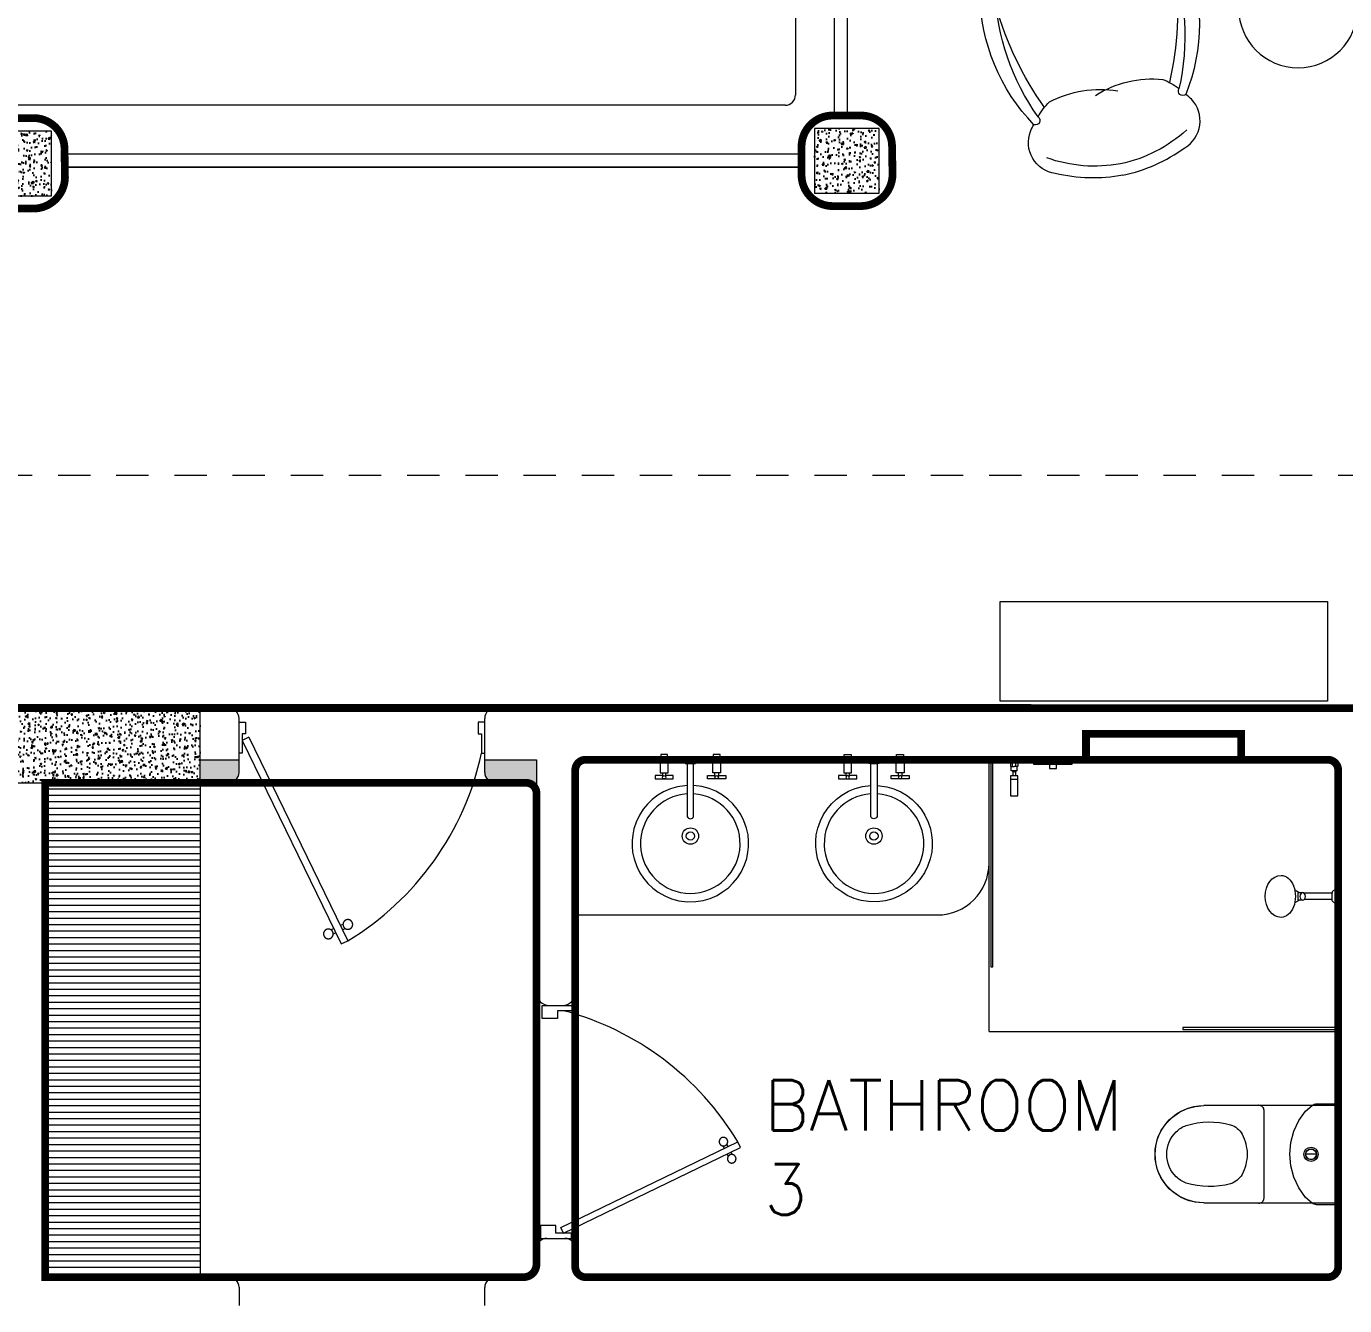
# Model space of a CAD drawing. Header units: metres. Extents: x 14 to 11050, y -346 to 476.
# Drawn here: x 216.64 to 221.74, y -214.36 to -209.42 of the extents above; entities that cross this region are included whole.
import ezdxf

# ---------------------------------------------------------------- set-up
doc = ezdxf.new("R2010")
doc.units = ezdxf.units.M
for name, pattern in [('0', [0]), ('CONTINU', [0]), ('HIDDEN2', [0.1875, 0.125, -0.0625])]:
    doc.linetypes.add(name, pattern=pattern)
doc.layers.get('0').update_dxf_attribs({"color": 250, "linetype": '0', "lineweight": 20})
for name, color, linetype, lineweight in [('A-DOOR', 35, 'Continuous', 5), ('A-WALL', 250, 'Continuous', 20), ('baños', 140, 'Continuous', 0), ('closets', 253, 'Continuous', 0), ('Columnas', 7, 'Continuous', 18), ('MOBILIARIOS', 252, 'Continuous', 0), ('muros bajitos', 252, 'Continuous', 5), ('piso', 253, 'Continuous', 0), ('SE-3', 253, 'Continuous', 5), ('textos', 7, 'Continuous', 0)]:
    doc.layers.add(name, color=color, linetype=linetype, lineweight=lineweight)
doc.layers.add('HATCH', color=8, linetype='Continuous')
doc.layers.add('RELLENO SECCION', color=8, linetype='Continuous', lineweight=0, transparency=0.4)
doc.layers.add('REVESTIMIENTO EXTERIOR', color=7, linetype='Continuous', lineweight=5, true_color=0xffdebd)
doc.layers.add('Techos 1', color=7, linetype='HIDDEN2', lineweight=9, true_color=0x42391a)
doc.styles.get("Standard").update_dxf_attribs({"font": 'arial.ttf', "height": 0.1875})
pattern_1 = [(50, (114.33107, 55.238796), (0.058299094, -0.005100507), [0.006096, -0.067056]), (355, (114.33107, 55.238796), (-0.011277895, 0.06113819), [0.0048768, -0.053644987]), (100.451445, (114.33593, 55.23837), (0.0470212, 0.05603768), [0.005180803, -0.056988878]), (46.1842, (114.33107, 55.25505), (0.086745293, -0.013453545), [0.009144, -0.100584]), (96.63556, (114.3383, 55.25393), (0.07596932, 0.07917636), [0.00777121, -0.085483395]), (351.18415, (114.33107, 55.25505), (0.07596932, 0.07917636), [0.00731519, -0.080467114]), (21, (114.3392, 55.25099), (0.048516605, -0.032724863), [0.006096, -0.067056]), (326, (114.3392, 55.25099), (0.01977665, 0.05894015), [0.0048768, -0.0536448]), (71.451445, (114.34324, 55.24826), (0.068293254, 0.026215286), [0.005180803, -0.05698878]), (37.5, (114.331071, 55.238796), (0.000988353, 0.0270576124), [0, -0.05299456, 0, -0.0544576, 0, -0.053848]), (7.5, (114.33107, 55.238796), (0.021382292, 0.032057784), [0, -0.03104896, 0, -0.05177536, 0, -0.0205232]), (327.5, (114.312946, 55.238796), (0.0433889905, -0.001833198), [0, -0.02032, 0, -0.0633984, 0, -0.0841248]), (317.5, (114.304818, 55.238796), (0.047401338, 0.008136477), [0, -0.026416, 0, -0.04210304, 0, -0.0597408])]

# ---------------------------------------------------------------- blocks, each defined once
blk = doc.blocks.new('P90')
at = {"layer": 'A-DOOR'}
for p, q in [((-0.0476, -0.8576), (0.6364, -0.5264)), ((-0.0368, -0.88), (0.6473, -0.5489)), ((0.5843, -0.5517), (0.58, -0.5427)), ((0.5992, -0.5445), (0.5949, -0.5355)), ((0.6473, -0.5489), (0.6364, -0.5264)), ((0.5952, -0.5741), (0.5995, -0.5831)), ((0.6101, -0.5669), (0.6144, -0.5759)), ((-0.0368, -0.88), (-0.0476, -0.8576))]:
    blk.add_line(p, q, dxfattribs=at)
for points in [[(-0.06, -0.02), (-0.06, -0.05), (-0.12, -0.05), (-0.12, 0), (0, 0), (0, -0.02)], [(-0.0668, -0.88), (-0.0668, -0.85), (-0.1268, -0.85), (-0.1268, -0.9), (-0.0068, -0.9), (-0.0068, -0.88)]]:
    blk.add_lwpolyline(points, close=True, dxfattribs=at)
blk.add_arc((-0.3259, -1.105), 1.1228, 31.0139, 75.0797, dxfattribs=at)
for points in [[(0.5812, -0.5096), (0.5857, -0.5096), (0.5933, -0.5141), (0.5977, -0.5218), (0.5977, -0.5306), (0.5933, -0.5383), (0.5856, -0.5427), (0.5767, -0.5427), (0.5691, -0.5383), (0.5647, -0.5306), (0.5647, -0.5217), (0.5691, -0.514), (0.5768, -0.5096), (0.5812, -0.5096)], [(0.6133, -0.5758), (0.6177, -0.5758), (0.6254, -0.5803), (0.6298, -0.5879), (0.6298, -0.5968), (0.6253, -0.6045), (0.6176, -0.6089), (0.6088, -0.6089), (0.6011, -0.6044), (0.5967, -0.5967), (0.5967, -0.5879), (0.6011, -0.5802), (0.6088, -0.5758), (0.6133, -0.5758)]]:
    blk.add_open_spline(points, degree=2, dxfattribs=at)
blk = doc.blocks.new('puerta 1.00')
at = {"layer": 'A-DOOR'}
for p, q in [((-0.15, -0.0125), (-0.9369, -0.3949)), ((-0.1376, -0.038), (-0.9245, -0.4204)), ((-0.1376, -0.038), (-0.15, -0.0125)), ((-0.8777, -0.3661), (-0.8826, -0.3559)), ((-0.9369, -0.3949), (-0.9245, -0.4204)), ((-0.8946, -0.3743), (-0.8996, -0.3641)), ((-0.8822, -0.3998), (-0.8772, -0.4101)), ((-0.8653, -0.3916), (-0.8603, -0.4018))]:
    blk.add_line(p, q, dxfattribs=at)
for points in [[(-0.08, 0), (-0.08, -0.025), (-0.125, -0.025), (-0.125, -0.0125), (-0.2, -0.0125), (-0.2, 0), (-0.08, 0)], [(-0.08, -0.95), (-0.08, -0.925), (-0.125, -0.925), (-0.125, -0.9375), (-0.2, -0.9375), (-0.2, -0.95), (-0.08, -0.95)]]:
    blk.add_lwpolyline(points, dxfattribs=at)
blk.add_arc((0.0366, 0.1602), 1.1229, 211.1336, 257.8343, dxfattribs=at)
for points in [[(-0.8982, -0.3642), (-0.9033, -0.3642), (-0.912, -0.3591), (-0.917, -0.3504), (-0.917, -0.3403), (-0.912, -0.3316), (-0.9033, -0.3265), (-0.8932, -0.3265), (-0.8844, -0.3316), (-0.8794, -0.3403), (-0.8794, -0.3504), (-0.8844, -0.3591), (-0.8932, -0.3642), (-0.8982, -0.3642)], [(-0.8617, -0.4394), (-0.8667, -0.4394), (-0.8754, -0.4344), (-0.8805, -0.4256), (-0.8805, -0.4156), (-0.8754, -0.4068), (-0.8667, -0.4018), (-0.8566, -0.4018), (-0.8479, -0.4068), (-0.8428, -0.4156), (-0.8428, -0.4257), (-0.8479, -0.4344), (-0.8566, -0.4394), (-0.8617, -0.4394)]]:
    blk.add_open_spline(points, degree=2, dxfattribs=at)
blk = doc.blocks.new('Caroma_ToiletSuites')
at = {"layer": 'baños'}
for p, q in [((-120.8, 664), (-144, 640.8)), ((-94, 682.8), (-120.8, 664)), ((-64.3, 696.7), (-94, 682.8)), ((-32.6, 705.1), (-64.3, 696.7)), ((0, 708), (-32.6, 705.1)), ((32.6, 705.1), (0, 708)), ((64.3, 696.7), (32.6, 705.1)), ((94, 682.8), (64.3, 696.7)), ((120.8, 664), (94, 682.8)), ((144, 640.8), (120.8, 664)), ((-162.8, 614), (-176.7, 584.3)), ((-144, 640.8), (-162.8, 614)), ((162.8, 614), (144, 640.8)), ((176.7, 584.3), (162.8, 614)), ((-176.7, 584.3), (-185.1, 552.6)), ((185.1, 552.6), (176.7, 584.3)), ((-188, 520), (-190.5, 308)), ((-185.1, 552.6), (-188, 520)), ((-188, 0), (-188, 520)), ((188, 520), (185.1, 552.6)), ((188, 520), (188, 0)), ((190.5, 308), (188, 520)), ((-190.5, 308), (-190.2, 304.5)), ((190.2, 304.5), (190.5, 308)), ((-190.2, 304.5), (-189.3, 301.2)), ((-189.3, 301.2), (-187.8, 298)), ((-187.8, 298), (-185.8, 295.1)), ((-185.8, 295.1), (-183.4, 292.7)), ((-183.4, 292.7), (-180.5, 290.7)), ((-180.5, 290.7), (-177.3, 289.2)), ((-177.3, 289.2), (-174, 288.3)), ((-174, 288.3), (-170.5, 288)), ((-170.5, 288), (170.5, 288)), ((170.5, 288), (174, 288.3)), ((174, 288.3), (177.3, 289.2)), ((177.3, 289.2), (180.5, 290.7)), ((180.5, 290.7), (183.4, 292.7)), ((183.4, 292.7), (185.8, 295.1)), ((185.8, 295.1), (187.8, 298)), ((187.8, 298), (189.3, 301.2)), ((189.3, 301.2), (190.2, 304.5)), ((-88.9, 171.3), (-130, 152.2)), ((-45.1, 183.1), (-88.9, 171.3)), ((0, 187), (-45.1, 183.1)), ((45.1, 183.1), (0, 187)), ((88.9, 171.3), (45.1, 183.1)), ((130, 152.2), (88.9, 171.3)), ((-167.1, 126.2), (-188.7, 100.9)), ((-130, 152.2), (-167.1, 126.2)), ((0, 85), (0, 125)), ((167.1, 126.2), (130, 152.2)), ((188.7, 100.9), (167.1, 126.2)), ((-194.6, 88.2), (-195, 83.5)), ((-195, 83.5), (-195, 0)), ((-193.4, 92.7), (-194.6, 88.2)), ((-191.4, 97), (-193.4, 92.7)), ((-188.7, 100.9), (-191.4, 97)), ((191.4, 97), (188.7, 100.9)), ((193.4, 92.7), (191.4, 97)), ((194.6, 88.2), (193.4, 92.7)), ((195, 83.5), (194.6, 88.2)), ((195, 0), (195, 83.5)), ((-195, 0), (195, 0)), ((188, 0), (-188, 0))]:
    blk.add_line(p, q, dxfattribs=at)
for centre, radius, start, end in [((0, 520), 188, 0, 180), ((-18.8, 556.1), 97.6, 134.3372, 160.9897), ((-2.7, 547.4), 115.2, 88.6565, 137.0404), ((2.7, 547.4), 115.2, 42.9609, 91.3415), ((18.8, 556.1), 97.6, 19.01, 45.6643), ((183, 496.7), 307.9, 162.7713, 195.2143), ((-183, 496.7), 307.9, 344.7852, 17.2286), ((-36.1, 442.4), 82.4, 198.763, 239.3582), ((36.1, 442.4), 82.4, 300.6412, 341.2351), ((2.9, 529.9), 177.9, 242.916, 269.0659), ((-2.9, 529.9), 177.9, 270.9339, 297.0836), ((0, 105), 27.5, 0, 180), ((0, 105), 27.5, 180, 0), ((0, 105), 21, 0, 180), ((0, 105), 21, 180, 0), ((0, 105), 20, 0, 180), ((0, 105), 20, 180, 0)]:
    blk.add_arc(centre, radius, start, end, dxfattribs=at)
blk = doc.blocks.new('A$Ccb23abde')
at = {"layer": 'baños'}
for p, q in [((0.06, 0.2282), (0.01, 0.2282)), ((0.01, 0.2282), (0.01, 0.2247)), ((0.01, 0.2247), (0.0175, 0.2247)), ((0.0175, 0.2247), (0.0175, 0.2212)), ((0.0525, 0.2247), (0.0175, 0.2247)), ((0.0175, 0.2212), (0.02, 0.2212)), ((0.02, 0.2212), (0.02, 0.1782)), ((0.02, 0.2212), (0.05, 0.2212)), ((0.0485, 0.2482), (0.0215, 0.2482)), ((0.0215, 0.2482), (0.0215, 0.2282)), ((0.0215, 0.2282), (0.0485, 0.2282)), ((0.0485, 0.2282), (0.0485, 0.2482)), ((0.05, 0.1782), (0.05, 0.2212)), ((0.05, 0.2212), (0.0525, 0.2212)), ((0.0525, 0.2212), (0.0525, 0.2247)), ((0.0525, 0.2247), (0.06, 0.2247)), ((0.06, 0.2247), (0.06, 0.2282)), ((0.1665, 0.2282), (0.1065, 0.2282)), ((0.1065, 0.2282), (0.1065, 0.2212)), ((0.1065, 0.2212), (0.1665, 0.2212)), ((0.1565, 0.2212), (0.1165, 0.2212)), ((0.1165, 0.2212), (0.1165, 0.2142)), ((0.1165, 0.2142), (0.1565, 0.2142)), ((0.1485, 0.2142), (0.1245, 0.2142)), ((0.1245, 0.2142), (0.1245, 0.0091)), ((0.1485, 0.0091), (0.1485, 0.2142)), ((0.1565, 0.2142), (0.1565, 0.2212)), ((0.1665, 0.2212), (0.1665, 0.2282)), ((0.213, 0.2282), (0.263, 0.2282)), ((0.213, 0.2247), (0.213, 0.2282)), ((0.2205, 0.2247), (0.213, 0.2247)), ((0.2205, 0.2212), (0.2205, 0.2247)), ((0.2205, 0.2247), (0.2555, 0.2247)), ((0.223, 0.2212), (0.2205, 0.2212)), ((0.223, 0.1782), (0.223, 0.2212)), ((0.253, 0.2212), (0.223, 0.2212)), ((0.2515, 0.2482), (0.2245, 0.2482)), ((0.2245, 0.2482), (0.2245, 0.2282)), ((0.2245, 0.2282), (0.2515, 0.2282)), ((0.2515, 0.2282), (0.2515, 0.2482)), ((0.253, 0.2212), (0.253, 0.1782)), ((0.2555, 0.2212), (0.253, 0.2212)), ((0.2555, 0.2247), (0.2555, 0.2212)), ((0.263, 0.2247), (0.2555, 0.2247)), ((0.263, 0.2282), (0.263, 0.2247)), ((0.0285, 0.1672), (0, 0.1672)), ((0, 0.1672), (0, 0.1542)), ((0, 0.1542), (0.07, 0.1542)), ((0.02, 0.1782), (0.0285, 0.1782)), ((0.0285, 0.1782), (0.0285, 0.1672)), ((0.0285, 0.1782), (0.0415, 0.1782)), ((0.0285, 0.1672), (0.0304, 0.1653)), ((0.0415, 0.1672), (0.0396, 0.1653)), ((0.0415, 0.1672), (0.0415, 0.1782)), ((0.0415, 0.1782), (0.05, 0.1782)), ((0.07, 0.1672), (0.0415, 0.1672)), ((0.07, 0.1542), (0.07, 0.1672)), ((0.203, 0.1672), (0.2315, 0.1672)), ((0.203, 0.1542), (0.203, 0.1672)), ((0.273, 0.1542), (0.203, 0.1542)), ((0.2315, 0.1782), (0.223, 0.1782)), ((0.2315, 0.1672), (0.2315, 0.1782)), ((0.2445, 0.1782), (0.2315, 0.1782)), ((0.2315, 0.1672), (0.2334, 0.1653)), ((0.2445, 0.1672), (0.2426, 0.1653)), ((0.2445, 0.1782), (0.2445, 0.1672)), ((0.253, 0.1782), (0.2445, 0.1782)), ((0.2445, 0.1672), (0.273, 0.1672)), ((0.273, 0.1672), (0.273, 0.1542))]:
    blk.add_line(p, q, dxfattribs=at)
for centre, major_axis, start_param, end_param in [((0.035, 0.1607), (0.0046, 0.0046), 5.497787, 11.780972), ((0.238, 0.1607), (-0.0046, 0.0046), 3.926991, 10.210176), ((0.1365, 0.0125), (-0.00881, 0.00881), 1.057396, 3.654969)]:
    blk.add_ellipse(centre, major_axis=major_axis, ratio=1, start_param=start_param, end_param=end_param, dxfattribs=at)
blk = doc.blocks.new('A$C013342c3')
at = {"layer": 'baños', "linetype": 'Continuous'}
for p, q in [((0.1327, 0.0959, -0.0887), (0.1145, 0.106, -0.1376)), ((0.2731, 0.1112), (0.2592, 0.0984, -1.0732)), ((0.2775, 0.1152), (0.2731, 0.1152)), ((0.2731, 0.1152), (0.2731, 0.1112)), ((0.2731, 0.0513), (0.2731, 0.1112)), ((0.2821, 0.1176), (0.2775, 0.1176)), ((0.2775, 0.1176), (0.2775, 0.1152)), ((0.2775, 0.1152), (0.2775, 0.0473)), ((0.2821, 0.1163), (0.2821, 0.1176)), ((0.2821, 0.0462), (0.2821, 0.1163)), ((0.1305, 0.0667, -0.0849), (0.1145, 0.0578, -0.1376)), ((0.1447, 0.0959, -0.0497), (0.127, 0.0959, -0.0497)), ((0.127, 0.0959, -0.0497), (0.127, 0.0667, -0.0497)), ((0.127, 0.0667, -0.0497), (0.1446, 0.0667, -0.0497)), ((0.2591, 0.0932, -0.0114), (0.1506, 0.0931, -0.0549)), ((0.2591, 0.0693, -0.0114), (0.1506, 0.0694, -0.0549)), ((0.2592, 0.0984, -1.0732), (0.2591, 0.0932, -0.0114)), ((0.2591, 0.0932, -0.0114), (0.2591, 0.0693, -0.0113)), ((0.2592, 0.0642, -1.0732), (0.2591, 0.0693, -0.0114)), ((0.2731, 0.0513), (0.2592, 0.0642, -1.0732)), ((0.2731, 0.0473), (0.2731, 0.0513)), ((0.2775, 0.0473), (0.2731, 0.0473)), ((0.2775, 0.0449), (0.2775, 0.0473)), ((0.2821, 0.0449), (0.2775, 0.0449)), ((0.2821, 0.0462), (0.2821, 0.0449))]:
    blk.add_line(p, q, dxfattribs=at)
for ratio, start_param, end_param in [(0.757088, 3.141593, 6.283185), (0.681889, 0, 3.141593)]:
    blk.add_ellipse((0.0615, 0.0812, -0.1376), major_axis=(-0.0002, -0.0812), ratio=ratio, start_param=start_param, end_param=end_param, dxfattribs=at)
blk.add_ellipse((0.1447, 0.0813, -0.0497), major_axis=(0, -0.0146), ratio=0.718224, dxfattribs=at)
blk = doc.blocks.new('A$C0ed3e1a4')
at = {"layer": 'baños'}
for p, q in [((0.1294, 0.051), (0.1294, 0.0295)), ((0.1356, 0.0022), (0.1356, 0.0568)), ((0.1396, 0.059), (0.1368, 0.059)), ((0.1396, 0.059), (0.1396, 0)), ((0.0645, 0.0432), (0.0645, 0.0157)), ((0.0941, 0.0346), (0.0772, 0.0346)), ((0.0941, 0.0243), (0.0772, 0.0243)), ((0.0968, 0.0175), (0.0968, 0.0413)), ((0.0968, 0.0413), (0.1137, 0.0413)), ((0.0968, 0.0175), (0.1137, 0.0175)), ((0.1137, 0.0413), (0.1137, 0.0294)), ((0.1137, 0.0354), (0.1294, 0.0354)), ((0.1137, 0.0175), (0.1137, 0.0294)), ((0.1137, 0.0235), (0.1294, 0.0235)), ((0.1294, 0.0435), (0.1148, 0.0435)), ((0.1294, 0.0154), (0.1148, 0.0154)), ((0.1294, 0.008), (0.1294, 0.0295)), ((0.1396, 0), (0.1368, 0))]:
    blk.add_line(p, q, dxfattribs=at)
blk.add_lwpolyline([(0.0772, 0.0432), (0, 0.0432), (0, 0.0157), (0.0772, 0.0157)], close=True, dxfattribs=at)
for centre, radius, start, end in [((0.1416, 0.0445), 0.0138, 115.7896, 151.6564), ((0.138, 0.0569), 0.00241, 117.9179, 181.9718), ((0.1027, 0.0294), 0.01, 125.7762, 234.2238), ((0.1193, 0.0397), 0.00586, 140.0793, 164.0924), ((0.1193, 0.0191), 0.00586, 195.9076, 219.9207), ((0.1416, 0.0145), 0.0138, 208.3436, 244.2104), ((0.138, 0.0021), 0.00241, 178.0282, 242.0821)]:
    blk.add_arc(centre, radius, start, end, dxfattribs=at)
blk = doc.blocks.new('A$C89702949')
at = {"layer": 'HATCH'}
h = blk.add_hatch(dxfattribs=at)
h.set_pattern_fill('AR-CONC', color=256, scale=0.00032)
h.set_pattern_definition(pattern_1)
h.paths.add_polyline_path([(7.875, 7.9695), (8.125, 7.9695), (8.125, 8.2195), (7.875, 8.2195)])
h = blk.add_hatch(dxfattribs=at)
h.set_pattern_fill('AR-CONC', color=256, scale=0.00032)
h.set_pattern_definition(pattern_1)
h.paths.add_polyline_path([(11.075, 7.9794), (11.325, 7.9794), (11.325, 8.2294), (11.075, 8.2294)])
h = blk.add_hatch(dxfattribs=at)
h.set_pattern_fill('AR-CONC', color=256, scale=0.00032)
h.set_pattern_definition(pattern_1)
h.paths.add_polyline_path([(7.9, 6), (7.9, 5.7), (8.7, 5.7), (8.7, 6)])
at = {"layer": 'Columnas'}
for points in [[(7.875, 7.9695), (8.125, 7.9695), (8.125, 8.2195), (7.875, 8.2195)], [(11.075, 7.9794), (11.325, 7.9794), (11.325, 8.2294), (11.075, 8.2294)], [(7.9, 6), (7.9, 5.7), (8.7, 5.7), (8.7, 6)]]:
    blk.add_lwpolyline(points, close=True, dxfattribs=at)
blk = doc.blocks.new('PL BASE 2N NASAS 09')
h = blk.add_hatch()
h.set_pattern_fill('ANGLE', color=1)
h.set_pattern_definition([(0, (0, 0), (0, 6.985), [5.08, -1.905]), (90, (0, 0), (-6.985, 4e-16), [5.08, -1.905])])
h.paths.add_polyline_path([(168.4475, -19.4117), (168.5975, -19.4117), (168.5975, -19.5008), (168.4875, -19.5008, -0.414214), (168.4475, -19.4608)])
at = {"layer": 'closets'}
h = blk.add_hatch(dxfattribs=at)
h.set_pattern_fill('LINE', color=256, scale=0.2)
h.set_pattern_definition([(0, (-797.739885, 161.261363), (0, 0.025), [])])
h.paths.add_polyline_path([(167.3475, -20.0108), (166.7475, -19.4517), (166.7475, -19.5645), (166.7475, -21.4108), (167.3475, -21.4108)])
h.paths.add_polyline_path([(167.3475, -19.5008), (166.7475, -19.5008), (166.7475, -19.4517), (167.3475, -20.0108)], flags=17)
at = {"layer": 'RELLENO SECCION', "true_color": 0xc7c8ca}
h = blk.add_hatch(color=9, dxfattribs=at)
h.dxf.hatch_style = 1
h.paths.add_polyline_path([(167.4975, -19.4117), (167.3475, -19.4117), (167.3475, -19.5008), (167.4575, -19.5008, 0.414214), (167.4975, -19.4608)])
h = blk.add_hatch(color=9, dxfattribs=at)
h.dxf.hatch_style = 1
edge = h.paths.add_edge_path()
edge.add_line((168.6475, -19.4117), (168.4475, -19.4117))
edge.add_line((168.4475, -19.4117), (168.4475, -19.4608))
edge.add_arc((168.4875, -19.4608), 0.04, 180, 270)
edge.add_line((168.4875, -19.5008), (168.6075, -19.5008))
edge.add_arc((168.6075, -19.5408), 0.04, 0, 90, ccw=False)
edge.add_line((168.6475, -19.5408), (168.6475, -19.4117))
at = {"layer": 'A-WALL'}
for p, q in [((166.5875, -19.2117), (167.4575, -19.2117)), ((168.4875, -19.2117), (171.9825, -19.2117)), ((167.4975, -19.4608), (167.4975, -19.2517)), ((168.4475, -19.4608), (168.4475, -19.2517)), ((167.3475, -19.4117), (167.4975, -19.4117)), ((168.4475, -19.4117), (168.6475, -19.4117)), ((168.6475, -19.4117), (168.6475, -20.3117)), ((168.8375, -19.4117), (171.7075, -19.4117)), ((168.7975, -19.4517), (168.7975, -20.3117)), ((171.7475, -19.4517), (171.7475, -21.3717)), ((166.7475, -19.5008), (166.7475, -21.4108)), ((167.3475, -19.5008), (167.4575, -19.5008)), ((168.6075, -19.5008), (168.4875, -19.5008)), ((168.6975, -20.3617), (168.7475, -20.3617)), ((168.6475, -21.3017), (168.6475, -21.3717)), ((168.6875, -21.2617), (168.7575, -21.2617)), ((168.7975, -21.3017), (168.7975, -21.3717)), ((167.4575, -21.4108), (166.7475, -21.4108)), ((167.4975, -21.4508), (167.4975, -21.5217)), ((168.4475, -21.5217), (168.4475, -21.4517)), ((168.4875, -21.4117), (168.6075, -21.4117)), ((168.8375, -21.4117), (171.7075, -21.4117))]:
    blk.add_line(p, q, dxfattribs=at)
at = {"layer": 'A-WALL', "linetype": 'HIDDEN2'}
for p, q in [((170.7725, -19.3117), (171.3725, -19.3117)), ((170.7725, -19.3117), (170.7725, -19.4117)), ((171.3725, -19.3117), (171.3725, -19.4117))]:
    blk.add_line(p, q, dxfattribs=at)
at = {"layer": 'A-WALL'}
for points in [[(169.7925, -17.2714), (169.9025, -17.2714, 0.414214), (170.0225, -17.1514), (170.0225, -17.0414, 0.414214), (169.9025, -16.9214), (169.7925, -16.9214, 0.414214), (169.6725, -17.0414), (169.6725, -17.1514, 0.414214)], [(166.5925, -17.2813), (166.7025, -17.2813, 0.414214), (166.8225, -17.1613), (166.8225, -17.0513, 0.414214), (166.7025, -16.9313), (166.5925, -16.9313, 0.414214), (166.4725, -17.0513), (166.4725, -17.1613, 0.414214)]]:
    blk.add_lwpolyline(points, format="xyb", close=True, dxfattribs=at)
for centre, radius, start, end in [((167.4575, -19.2517), 0.04, 0, 90), ((168.4875, -19.2517), 0.04, 90, 180), ((168.8375, -19.4517), 0.04, 90, 180), ((171.7075, -19.4517), 0.04, 0, 90), ((167.4575, -19.4608), 0.04, 270, 0), ((168.4875, -19.4608), 0.04, 180, 270), ((168.6075, -19.5408), 0.04, 0, 90), ((168.6975, -20.3117), 0.05, 180, 270), ((168.7475, -20.3117), 0.05, 270, 360), ((168.6875, -21.3017), 0.04, 90, 180), ((168.7575, -21.3017), 0.04, 360, 90), ((168.6075, -21.3717), 0.04, 270, 360), ((168.8375, -21.3717), 0.04, 180, 270), ((171.7075, -21.3717), 0.04, 270, 0), ((167.4575, -21.4508), 0.04, 0, 90), ((168.4875, -21.4517), 0.04, 90, 180)]:
    blk.add_arc(centre, radius, start, end, dxfattribs=at)
at = {"layer": 'baños'}
for p, q in [((170.3975, -20.4617), (170.3975, -19.4117)), ((168.7975, -20.0117), (170.1975, -20.0117)), ((170.3975, -20.4617), (171.7475, -20.4617))]:
    blk.add_line(p, q, dxfattribs=at)
for points in [[(170.4044, -19.4117), (170.4044, -20.2117), (170.4122, -20.2117), (170.4122, -19.4117)], [(170.5695, -19.4117), (170.5695, -19.4291), (170.7195, -19.4291), (170.7195, -19.4117)], [(170.6311, -19.4291), (170.6311, -19.4449), (170.6579, -19.4449), (170.6579, -19.4291)], [(171.7475, -20.4471), (171.1475, -20.4471), (171.1475, -20.4549), (171.7475, -20.4549)]]:
    blk.add_lwpolyline(points, close=True, dxfattribs=at)
for points in [[(169.2308, -19.5117), (169.2216, -19.5119), (169.1933, -19.5162), (169.1659, -19.5242), (169.1388, -19.536), (169.1174, -19.5491), (169.0954, -19.5654), (169.0764, -19.5839), (169.06, -19.6031), (169.046, -19.6256), (169.0329, -19.6535), (169.0241, -19.6784), (169.0196, -19.7025), (169.0178, -19.7237), (169.0173, -19.7451), (169.0192, -19.7695), (169.0252, -19.7952), (169.0353, -19.8243), (169.0467, -19.8482), (169.0609, -19.8691), (169.0778, -19.8896), (169.098, -19.9081), (169.1178, -19.9235), (169.1435, -19.9381), (169.1699, -19.9491), (169.1976, -19.9564), (169.2303, -19.9606), (169.2632, -19.9599), (169.2915, -19.9557), (169.3189, -19.9476), (169.3461, -19.9359), (169.3674, -19.9227), (169.3895, -19.9065), (169.4085, -19.8879), (169.4249, -19.8687), (169.4388, -19.8462), (169.452, -19.8183), (169.4607, -19.7934), (169.4652, -19.7693), (169.4671, -19.7481), (169.4675, -19.7268), (169.4657, -19.7023), (169.4596, -19.6766), (169.4496, -19.6475), (169.4382, -19.6236), (169.4239, -19.6027), (169.407, -19.5822), (169.3869, -19.5637), (169.367, -19.5483), (169.3414, -19.5337), (169.3149, -19.5228), (169.2873, -19.5154), (169.2548, -19.5113)], [(169.9643, -19.5117), (169.9735, -19.5119), (170.0017, -19.5162), (170.0292, -19.5242), (170.0563, -19.536), (170.0777, -19.5491), (170.0997, -19.5654), (170.1187, -19.5839), (170.1351, -19.6031), (170.149, -19.6256), (170.1622, -19.6535), (170.171, -19.6784), (170.1754, -19.7025), (170.1773, -19.7237), (170.1778, -19.7451), (170.1759, -19.7695), (170.1699, -19.7952), (170.1598, -19.8243), (170.1484, -19.8482), (170.1342, -19.8691), (170.1173, -19.8896), (170.0971, -19.9081), (170.0773, -19.9235), (170.0516, -19.9381), (170.0252, -19.9491), (169.9975, -19.9564), (169.9648, -19.9606), (169.9319, -19.9599), (169.9036, -19.9557), (169.8762, -19.9476), (169.849, -19.9359), (169.8277, -19.9227), (169.8056, -19.9065), (169.7866, -19.8879), (169.7702, -19.8687), (169.7563, -19.8462), (169.7431, -19.8183), (169.7344, -19.7934), (169.7299, -19.7693), (169.728, -19.7481), (169.7276, -19.7268), (169.7294, -19.7023), (169.7355, -19.6766), (169.7455, -19.6475), (169.7569, -19.6236), (169.7712, -19.6027), (169.7881, -19.5822), (169.8082, -19.5637), (169.8281, -19.5483), (169.8537, -19.5337), (169.8801, -19.5228), (169.9078, -19.5154), (169.9403, -19.5113)]]:
    blk.add_lwpolyline(points, dxfattribs=at)
for radius in [0.0317, 0.0159]:
    blk.add_circle((169.2428, -19.7067), radius, dxfattribs=at)
at = {"layer": 'baños', "linetype": 'Continuous'}
for radius in [0.0317, 0.0159]:
    blk.add_circle((169.9523, -19.7067), radius, dxfattribs=at)
at = {"layer": 'baños'}
for centre, radius, start, end in [((169.2424, -19.7359), 0.1925, 93.6143, 86.4652), ((169.9527, -19.7359), 0.1925, 93.5348, 86.3857), ((170.1975, -19.8117), 0.2, 270, 0)]:
    blk.add_arc(centre, radius, start, end, dxfattribs=at)
at = {"layer": 'closets'}
blk.add_line((167.3475, -19.5008), (167.3475, -21.4108), dxfattribs=at)
at = {"layer": 'muros bajitos'}
for p, q in [((169.799, -13.4714), (169.799, -16.9214)), ((169.849, -13.4714), (169.849, -16.9214)), ((169.6725, -17.0714), (166.8225, -17.0714)), ((169.6725, -17.1214), (166.8225, -17.1214))]:
    blk.add_line(p, q, dxfattribs=at)
at = {"layer": 'piso'}
for p, q in [((169.649, -11.3517), (169.649, -16.8423)), ((169.609, -16.8816), (160.9475, -16.8804)), ((169.6725, -17.1222), (166.8225, -17.1218)), ((168.4875, -19.2117), (167.4575, -19.2117))]:
    blk.add_line(p, q, dxfattribs=at)
blk.add_arc((169.609, -16.8416), 0.04, 269.9919, 0, dxfattribs=at)
at = {"layer": 'Techos 1'}
blk.add_line((160.0475, -18.3117), (172.1943, -18.3117), dxfattribs=at)
at = {"color": 1}
blk.add_blockref('A$C89702949', (158.6475, -25.2008), dxfattribs=at)
at = {"layer": 'A-DOOR', "rotation": 90.00000000000001}
blk.add_blockref('puerta 1.00', (167.4975, -19.1867), dxfattribs=at)
at = {"layer": 'A-DOOR'}
blk.add_blockref('P90', (168.7893, -20.3617), dxfattribs=at)
at = {"layer": 'baños'}
blk.add_blockref('A$Ccb23abde', (169.1063, -19.6399), dxfattribs=at)
at = {"layer": 'baños', "xscale": -1}
blk.add_blockref('A$Ccb23abde', (170.0888, -19.6399), dxfattribs=at)
at = {"layer": 'baños', "rotation": 90}
blk.add_blockref('A$C0ed3e1a4', (170.524, -19.5513), dxfattribs=at)
at = {"layer": 'baños', "linetype": 'CONTINU', "xscale": -1, "rotation": 180}
blk.add_blockref('A$C013342c3', (171.4654, -19.8586), dxfattribs=at)
at = {"layer": 'baños', "xscale": -0.000999999934791, "yscale": 0.000999999934791, "rotation": 90}
blk.add_blockref('Caroma_ToiletSuites', (171.7475, -20.9367), dxfattribs=at)
at = {"layer": 'baños', "linetype": 'Continuous', "flags": 8}
for tag, p in [('MODELNUMBER', (167.1329, -5.6306, 0)), ('TRADENAME', (167.1329, -5.6307, 0)), ('PRODUCT', (167.1329, -5.6307, 0)), ('MATERIAL', (167.1329, -5.6307, 0)), ('MODELNUMBER', (168.3076, -5.6306, 0)), ('TRADENAME', (168.3076, -5.6307, 0)), ('PRODUCT', (168.3076, -5.6307, 0)), ('MATERIAL', (168.3076, -5.6307, 0))]:
    blk.add_attdef(tag, p, '', height=0.0000254, rotation=180.0001, dxfattribs=at)
at = {"layer": 'baños', "linetype": 'Continuous'}
for tag, p, rotation in [('MODELNUMBER', (169.2428, -19.7065), 180.0001), ('TRADENAME', (169.2428, -19.7064), 180.0001), ('MATERIAL', (169.243, -19.7063), 180.0001), ('PRODUCT', (169.243, -19.7064), 180.0001), ('MODELNUMBER', (169.9524, -19.7065), 179.9999), ('MATERIAL', (169.9524, -19.7063), 179.9999), ('TRADENAME', (169.9524, -19.7064), 179.9999), ('PRODUCT', (169.9524, -19.7064), 179.9999)]:
    blk.add_attdef(tag, p, '', height=0.0000254, rotation=rotation, dxfattribs=at)
at = {"layer": 'textos', "insert": (169.5276, -21.1704), "char_height": 0.195, "width": 1.854973, "attachment_point": 7}
blk.add_mtext('{\\Fromans|c0;BATHROOM\\P3}', dxfattribs=at)
blk = doc.blocks.new('A$Ca77e88c0')
at = {"layer": 'MOBILIARIOS', "linetype": 'Continuous'}
for p, q in [((0, 1.3457), (0.2432, 0.761)), ((0.2435, 0.7603), (0, 1.3457))]:
    blk.add_line(p, q, dxfattribs=at)
for points in [[(1.0081, 1.4216, 0.103931), (0.8565, 1.6353, 0.481643), (0.668, 1.624, 0.047693), (0.6541, 1.5985, 0.047693)], [(1.0081, 1.4216, -0.103931), (1.0528, 1.1635, -0.481643), (0.9119, 1.0378, -0.047693), (0.884, 1.0459, -0.047693)]]:
    blk.add_lwpolyline(points, format="xyb", dxfattribs=at)
blk.add_circle((0.8492, 0.4996), 0.2299, dxfattribs=at)
for centre, radius, start, end in [((0.5212, 0.8742), 0.7364, 79.5964, 123.1415), ((0.6434, 1.5847), 0.0175, 250.4542, 52.0587), ((0.6434, 1.5847), 0.0175, 250.4542, 52.0587), ((0.4617, 1.1866), 0.5495, 23.3314, 53.5948), ((0.4617, 1.1866), 0.5495, 23.3314, 53.5948), ((0.612, 0.6674), 0.9011, 88.3763, 121.4796), ((0.612, 0.6674), 0.9011, 88.3763, 121.4796), ((0.8583, 1.4567), 0.2476, 153.2165, 169.9182), ((0.8583, 1.4567), 0.2476, 153.2165, 169.9182), ((0.1421, 1.4684), 0.0325, 136.3787, 235.7351), ((0.5865, 0.2493), 1.2787, 88.4542, 107.9351), ((0.5865, 0.2493), 1.2787, 88.4542, 107.9351), ((1.0281, 1.5426), 0.4158, 185.8786, 223.4033), ((1.0281, 1.5426), 0.4158, 185.8786, 223.4033), ((0.4823, 0.53), 0.9795, 111.4631, 116.5118), ((0.1421, 1.4684), 0.0325, 235.6979, 268.7539), ((0.0995, 1.3192), 0.1029, 121.9514, 165.0616), ((0.4562, 1.1998), 0.5495, 351.575, 21.8384), ((0.4562, 1.1998), 0.5495, 351.575, 21.8384), ((1.108, 1.3505), 0.4158, 181.7665, 219.2912), ((-0.1206, 1.9492), 1.2787, 297.2347, 316.7156), ((-0.1206, 1.9492), 1.2787, 297.2347, 316.7156), ((0.9273, 1.2907), 0.2476, 235.2516, 251.9533), ((0.9273, 1.2907), 0.2476, 235.2516, 251.9533), ((0.1939, 1.6724), 0.9011, 283.6902, 316.7935), ((0.1939, 1.6724), 0.9011, 283.6902, 316.7935), ((0.2766, 1.4622), 0.7364, 282.0283, 325.5734), ((0.8666, 1.048), 0.0175, 353.1111, 154.7156), ((0.8666, 1.048), 0.0175, 353.1111, 154.7156), ((0.0052, 1.6774), 0.9795, 288.6412, 293.6898), ((0.4307, 0.7745), 0.0325, 169.4347, 268.7911), ((0.4307, 0.7745), 0.0325, 136.3787, 169.4347), ((0.4307, 0.7745), 0.0325, 136.3787, 169.4347), ((0.2948, 0.8495), 0.1029, 240.0914, 283.2016)]:
    blk.add_arc(centre, radius, start, end, dxfattribs=at)
blk = doc.blocks.new('PL MUEBLES 2N NASAS 09')
at = {"layer": 'MOBILIARIOS'}
blk.add_lwpolyline([(220.3553, 43.9176), (221.6209, 43.9176), (221.6209, 43.5317), (220.3553, 43.5317)], close=True, dxfattribs=at)
blk.add_blockref('PL BASE 2N NASAS 09', (49.9143, 62.717))
at = {"layer": 'MOBILIARIOS', "xscale": -1, "rotation": 123.8268872980607}
blk.add_blockref('A$Ca77e88c0', (221.4493, 47.1934), dxfattribs=at)

msp = doc.modelspace()

# ---------------------------------------------------------------- linework, layer by layer
at = {"layer": 'REVESTIMIENTO EXTERIOR', "const_width": 0.03}
for points in [[(216.5518, -212.0518), (222.9778, -212.052, 0.397998), (223.0117, -212.0211), (223.0115, -203.8236, -0.431372), (223.035, -203.8014), (223.8749, -203.8017, 0.392148), (223.9118, -203.7619), (223.9118, -202.5919, 0.414214), (223.8718, -202.5519), (219.8115, -202.5519), (219.8118, -201.9919, 0.414214), (219.7718, -201.9519), (215.3018, -201.9537, 0.414094), (215.2618, -201.9937), (215.2618, -203.9819)], [(216.5568, -210.1214, -0.414214), (216.4368, -210.0014), (216.4368, -209.8898, -0.410231), (216.5568, -209.7714), (216.6668, -209.7714, -0.414214), (216.7868, -209.8914), (216.7886, -210.0014, -0.404771), (216.6668, -210.1214), (216.5568, -210.1214)], [(219.7568, -210.1116, -0.414214), (219.6368, -209.9916), (219.6368, -209.8799, -0.410231), (219.7568, -209.7616), (219.8668, -209.7616, -0.414214), (219.9868, -209.8816), (219.9886, -209.9916, -0.404771), (219.8668, -210.1116), (219.7568, -210.1116)], [(218.5718, -212.3409, -0.414214), (218.6118, -212.3809), (218.6118, -214.2018, -0.414214), (218.5618, -214.2518), (216.7118, -214.2518), (216.7118, -214.2018), (216.7118, -212.3409), (218.5718, -212.3409)]]:
    msp.add_lwpolyline(points, format="xyb", dxfattribs=at)
at = {"layer": 'REVESTIMIENTO EXTERIOR', "color": 30, "true_color": 0xf8991e, "const_width": 0.03}
msp.add_lwpolyline([(220.7368, -212.2518), (220.7368, -212.1518), (221.3368, -212.1518), (221.3368, -212.2518)], dxfattribs=at)
for points in [[(218.8018, -212.2518, 0.414214), (218.7618, -212.2918, 0.299978)], [(221.7001, -212.2635, 0.198912), (221.6718, -212.2518), (218.8018, -212.2518)]]:
    msp.add_lwpolyline(points, format="xyb", dxfattribs=at)
at = {"layer": 'SE-3', "color": 254, "true_color": 0xd7ebd2, "transparency": 33554687, "const_width": 0.03}
msp.add_lwpolyline([(218.7618, -212.2918), (218.7618, -214.2118, 0.414214), (218.8018, -214.2518), (221.6718, -214.2518, 0.414214), (221.7118, -214.2118), (221.7118, -212.2918, 0.198912), (221.7001, -212.2635, 0.198912)], format="xyb", dxfattribs=at)

# ---------------------------------------------------------------- block references
at = {"layer": 'REVESTIMIENTO EXTERIOR', "color": 30, "true_color": 0xf8991e}
msp.add_blockref('PL MUEBLES 2N NASAS 09', (0.05, -255.5571), dxfattribs=at)

doc.saveas('drawing.dxf')
